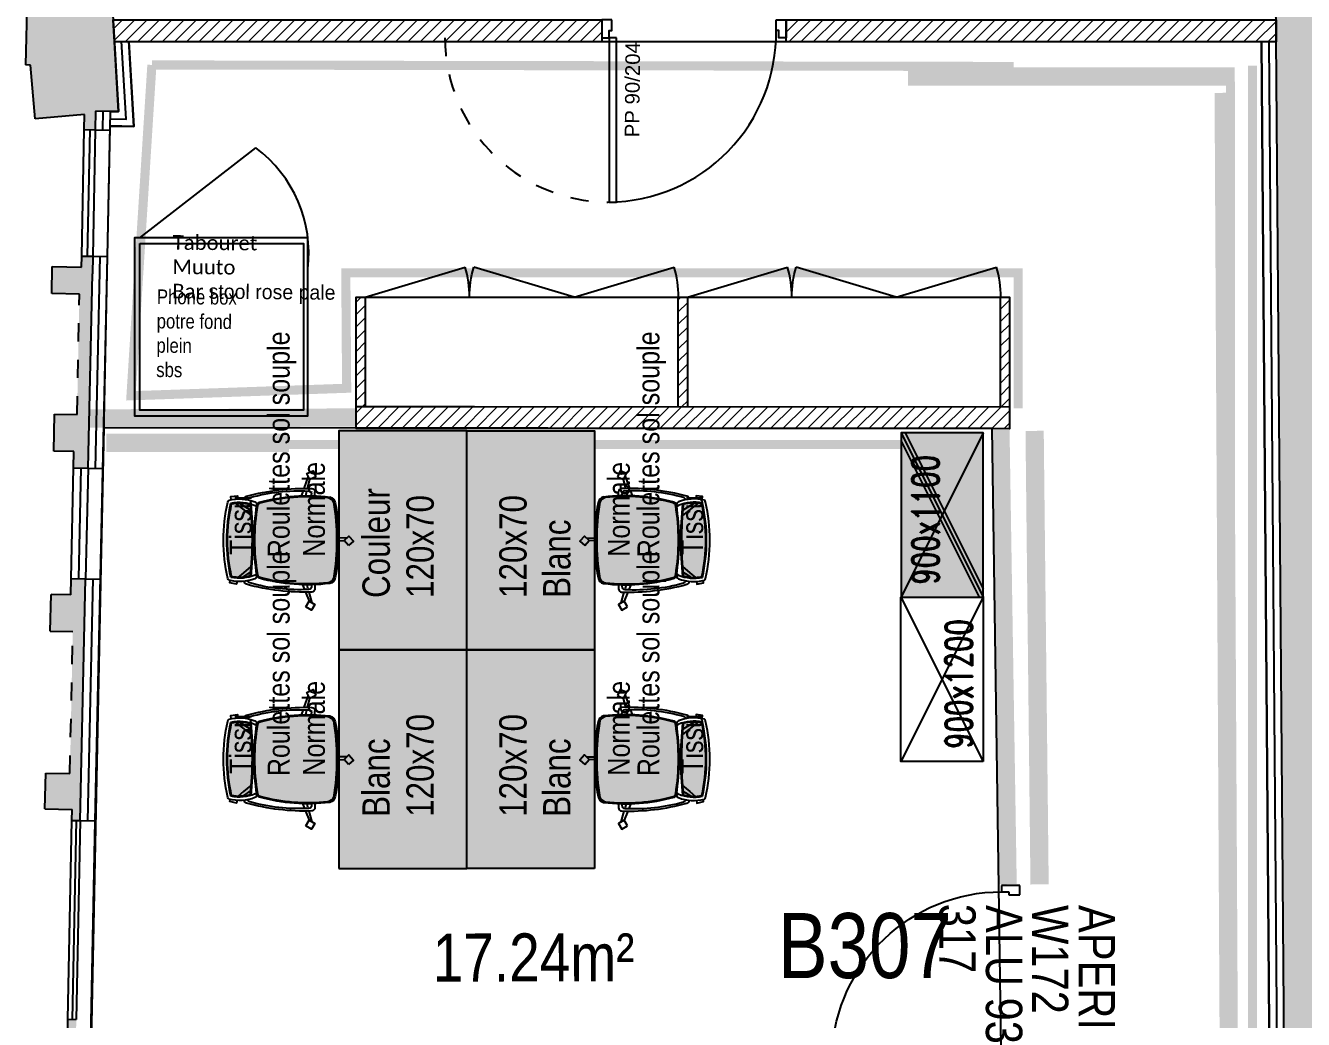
# Model space of a CAD drawing. Extents: x -27.9 to 24.1, y -8.6 to 57.6.
# Drawn here: x -15.96 to -8.96, y 49.27 to 54.72 of the extents above; entities that cross this region are included whole.
import ezdxf
from ezdxf.enums import TextEntityAlignment as Align

# ---------------------------------------------------------------- set-up
doc = ezdxf.new("R2010")
doc.units = 0
doc.header["$LTSCALE"] = 0.002
for name, pattern in [('AXES2', [28.575, 19.05, -3.175, 3.175, -3.175]), ('CACHE', [0.375, 0.25, -0.125]), ('CACHE2', [4.7625, 3.175, -1.5875]), ('CONTINU', [0]), ('HIDDEN', [9.525, 6.35, -3.175]), ('HIDDEN2', [0.1875, 0.125, -0.0625])]:
    doc.linetypes.add(name, pattern=pattern)
for name, color, linetype in [('01-FAC_CHASSIS EXI', 4, 'Continuous'), ('01-STR_MACONNERIE_HACH', 252, 'Continuous'), ('02-CL HACH PLATRE', 6, 'Continuous'), ('02-ISOLATION', 6, 'ISOLATION'), ('_ANNO-CONCEPT-T', 7, 'Continuous'), ('A-Etiq_Mob', 7, 'Continuous'), ('A-Etiquettes', 7, 'Continuous'), ('A-legende', 7, 'Continuous'), ('A-mobilier', 252, 'Continuous'), ('A-MobilierAQ', 7, 'Continuous'), ('A-num pièce', 1, 'Continuous')]:
    doc.layers.add(name, color=color, linetype=linetype)
for name, color, linetype, true_color in [('A-cote', 7, 'Continuous', 0x425746), ('A-MOQUETTE', 7, 'Continuous', 0xe0e9ff), ('A-projet', 7, 'Continuous', 0x5b6280), ('A-signalétique', 7, 'Continuous', 0x666666), ('A-vitré', 7, 'Continuous', 0x61becc), ('couleur siege', 1, 'Continuous', 0xff0000), ('Coupe', 1, 'Continuous', 0xff0000)]:
    doc.layers.add(name, color=color, linetype=linetype, true_color=true_color)
doc.layers.add('A-portes', color=7, linetype='Continuous', lineweight=25)
doc.styles.add('ROMAND', font='romand__.ttf', dxfattribs={"width": 0.7})
doc.styles.get("Standard").update_dxf_attribs({"font": 'ARIALN.TTF'})
doc.linetypes.add('ISOLATION', pattern='A,0.00254,-2.54,[134,ltypeshp.shx,S=2.54,R=0,X=-2.54,Y=0],-5.08,[134,ltypeshp.shx,S=2.54,R=180,X=2.54,Y=0],-2.54', length=10.16254)

# ---------------------------------------------------------------- blocks, each defined once
blk = doc.blocks.new('Poste127')
at = {"transparency": 33554582}
h = blk.add_hatch(color=256, dxfattribs=at)
h.dxf.hatch_style = 1
h.set_gradient(color1=(199, 200, 202), color2=(255, 246, 230), tint=1, name='CURVED')
h.paths.add_polyline_path([(0, 0.7), (0, 0), (1.2, 0), (1.2, 0.7)])
blk.add_lwpolyline([(0, 0.7), (0, 0), (1.2, 0), (1.2, 0.7)], close=True)
at = {"layer": 'A-Etiq_Mob'}
for tag, p in [('FINITION', (0.2839, 0.4213)), ('DIM', (0.2839, 0.1804))]:
    blk.add_attdef(tag, p, '', height=0.15, dxfattribs=at)
blk = doc.blocks.new('chaise')
at = {"layer": 'A-mobilier', "ltscale": 0.1, "true_color": 0xc7c8ca}
h = blk.add_hatch(color=9, dxfattribs=at)
h.dxf.hatch_style = 1
h.paths.add_polyline_path([(0.2715, 0.4556, 0.30076), (0.2358, 0.4895, 0.043342), (0.0082, 0.5092, 0.043342), (-0.2194, 0.4895, 0.300759), (-0.2552, 0.4556, 0.09791), (-0.2229, 0.027, 0.292085), (-0.2069, 0.0126, 0.040929), (0.0082, -0.005, 0.040929), (0.2232, 0.0126, 0.292085), (0.2392, 0.027, 0.09791)])
h.paths.add_polyline_path([(0.159, -0.0239, 0.015765), (0.0082, -0.0177, 0.016739), (-0.152, -0.0246), (-0.1896, -0.0691), (-0.2181, -0.1033, 0.040824), (-0.2135, -0.1418, 0.054873), (0.0082, -0.1666, 0.054873), (0.2298, -0.1418, 0.02252), (0.2331, -0.1206), (0.2189, -0.1014)])
h.paths.add_polyline_path([(0.1912, -0.0264, 0.003373), (0.159, -0.0239), (0.2189, -0.1014), (0.2331, -0.1206, 0.02535), (0.2346, -0.0966)])
h.paths.add_polyline_path([(0.2255, -0.0296, 0.0036), (0.1912, -0.0264), (0.2346, -0.0966, 0.0714)])
h.paths.add_polyline_path([(-0.152, -0.0246, 0.003505), (-0.1854, -0.0274), (-0.196, -0.0428), (-0.2174, -0.0745, 0.030269), (-0.2181, -0.1033), (-0.1896, -0.0691)])
h.paths.add_polyline_path([(-0.1854, -0.0274, 0.002494), (-0.2092, -0.0296, 0.048116), (-0.2174, -0.0745), (-0.196, -0.0428)], flags=17)
at = {"layer": 'A-mobilier'}
for p, q in [((0.0216, 0.5582), (0.0229, 0.5092)), ((0.004, 0.5092), (0.0064, 0.5428)), ((-0.3737, 0.3493), (-0.3075, 0.3301)), ((-0.3078, 0.3082), (-0.3629, 0.3302)), ((-0.2919, 0.3255), (-0.2834, 0.3231)), ((-0.2624, 0.3653), (-0.2871, 0.3653)), ((-0.2629, 0.3453), (-0.2718, 0.3453)), ((0.2787, 0.3653), (0.3035, 0.3653)), ((0.2793, 0.3453), (0.2882, 0.3453)), ((0.2794, 0.3097), (0.3086, 0.3167)), ((0.324, 0.3205), (0.3784, 0.3337)), ((0.3978, 0.3247), (0.3241, 0.2982)), ((0.3093, 0.2929), (0.2787, 0.2819)), ((-0.2416, -0.0656), (-0.2409, -0.0656)), ((-0.1896, -0.0691), (-0.2193, -0.1048)), ((-0.2174, -0.0745), (-0.196, -0.0428)), ((0.258, -0.0656), (0.2572, -0.0656)), ((0.2331, -0.1206), (0.2189, -0.1014))]:
    blk.add_line(p, q, dxfattribs=at)
at = {"layer": 'A-mobilier', "linetype": 'HIDDEN'}
for p, q in [((-0.2834, 0.3231), (-0.2632, 0.3171)), ((-0.2627, 0.2897), (-0.2927, 0.3021)), ((-0.196, -0.0428), (-0.1854, -0.0274)), ((-0.152, -0.0246), (-0.1896, -0.0691)), ((0.2189, -0.1014), (0.159, -0.0239)), ((0.1912, -0.0264), (0.2346, -0.0966))]:
    blk.add_line(p, q, dxfattribs=at)
at = {"layer": 'A-mobilier'}
for points in [[(-0.0236, 0.5701), (0.0064, 0.5428), (0.034, 0.572), (0.003, 0.5998)], [(-0.3982, 0.3102), (-0.3631, 0.331), (-0.3829, 0.3656), (-0.418, 0.3448)], [(0.3951, 0.3712), (0.3784, 0.3337), (0.4152, 0.3167), (0.4319, 0.3542)]]:
    blk.add_lwpolyline(points, close=True, dxfattribs=at)
for points in [[(-0.2428, -0.1092), (-0.2592, -0.1129), (-0.2503, -0.1525), (-0.2373, -0.1499)], [(0.2547, -0.145), (0.2745, -0.1474), (0.2795, -0.1069), (0.2594, -0.1049)]]:
    blk.add_lwpolyline(points, dxfattribs=at)
for centre, radius, start, end in [((-0.2117, 0.4455), 0.0447, 99.9272, 166.88346), ((-0.203, 0.4342), 0.0495, 115.9014, 169.32984), ((-0.0186, -0.6869), 1.1836, 88.70463, 100.02355), ((0.0082, -0.8109), 1.3202, 89.99999, 99.92701), ((0.0082, -0.8109), 1.3202, 80.07299, 90.00001), ((0.0349, -0.6869), 1.1836, 79.97645, 91.29537), ((0.2281, 0.4455), 0.0447, 13.11654, 80.0728), ((0.2193, 0.4342), 0.0495, 10.67016, 64.0986), ((0.8449, 0.323), 1.1081, 173.12775, 195.49585), ((0.8449, 0.323), 1.1031, 173.73867, 195.3268), ((-0.8286, 0.323), 1.1031, 344.6732, 6.26133), ((-0.8286, 0.323), 1.1081, 344.50415, 6.87225), ((1.0389, 0.3041), 1.3467, 178.21972, 195.28216), ((-0.2871, 0.3453), 0.02, 90, 178.21972), ((0.8419, 0.2723), 1.135, 177.27806, 195.5028), ((-0.2718, 0.3253), 0.02, 90, 177.27806), ((-0.8256, 0.2723), 1.135, 344.4972, 2.72194), ((-1.0226, 0.3041), 1.3467, 344.71784, 1.78028), ((0.2882, 0.3253), 0.02, 2.72194, 90), ((0.3035, 0.3453), 0.02, 1.78028, 90), ((-0.2071, -0.0076), 0.02, 80.75547, 159.0187), ((0.0196, -0.0945), 0.2428, 156.87025, 192.22581), ((-0.2036, 0.0323), 0.02, 195.49585, 260.6251), ((-0.1997, 0.0368), 0.02, 195.3268, 260.76651), ((0.0082, 1.3151), 1.3202, 260.6251, 270.00001), ((-0.1856, -0.0076), 0.02, 114.77846, 159.0187), ((0.0082, 1.3151), 1.3152, 260.76651, 270.00001), ((0.0082, 1.3151), 1.3152, 269.99999, 279.23349), ((0.0082, 1.3151), 1.3202, 269.99999, 279.3749), ((0.2019, -0.0076), 0.02, 20.9813, 65.22154), ((0.216, 0.0368), 0.02, 279.23349, 344.6732), ((-0.0032, -0.0945), 0.2428, 347.77419, 23.12975), ((0.2235, -0.0076), 0.02, 20.9813, 99.24453), ((0.22, 0.0323), 0.02, 279.3749, 344.50415), ((-0.2409, -0.0456), 0.02, 195.28216, 270), ((-0.2325, -0.0257), 0.02, 195.5028, 252.72935), ((0.0196, -0.0945), 0.2628, 159.0187, 193.9621), ((0.0196, -0.0945), 0.2378, 164.15559, 191.46034), ((0.0306, -2.412), 2.3994, 90.53628, 95.82876), ((0.0306, -2.412), 2.3944, 90.5374, 95.7482), ((-0.0143, -2.412), 2.3994, 84.17124, 89.46372), ((-0.0143, -2.412), 2.3944, 84.2518, 89.4626), ((-0.0032, -0.0945), 0.2378, 348.53966, 15.84441), ((-0.0032, -0.0945), 0.2628, 346.0379, 20.9813), ((0.2489, -0.0257), 0.02, 287.27065, 344.4972), ((0.2572, -0.0456), 0.02, 270, 344.71784), ((0.01, 0.8526), 1.0242, 257.15462, 269.89843), ((0.01, 0.8526), 1.0192, 257.33463, 269.89793), ((0.0064, 0.8526), 1.0192, 270.10207, 282.66537), ((0.0064, 0.8526), 1.0242, 270.10157, 282.84538), ((-0.2198, -0.1455), 0.02, 218.58905, 257.03355), ((0.01, 0.8526), 1.0442, 257.03355, 269.90038), ((0.0064, 0.8526), 1.0442, 270.09962, 282.96645), ((0.2362, -0.1455), 0.02, 282.96645, 321.41095)]:
    blk.add_arc(centre, radius, start, end, dxfattribs=at)
blk = doc.blocks.new('SiègeT1')
at = {"layer": 'couleur siege', "true_color": 0x8a6689}
for points in [[(-0.1936, 0.2235), (-0.0769, 0.2096), (0.0385, 0.2124), (0.1553, 0.2166), (0.1984, 0.2222), (0.2025, 0.2444), (0.2039, 0.282), (0.2012, 0.321), (0.1233, 0.3376), (0.0385, 0.3432), (-0.0227, 0.3446), (-0.0977, 0.3376), (-0.1492, 0.3307), (-0.1964, 0.3223), (-0.202, 0.3001), (-0.2006, 0.2653)], [(-0.2076, -0.2358), (-0.225, -0.2195), (-0.2335, -0.1968), (-0.2363, -0.14), (-0.2381, -0.076), (-0.2337, -0.0116), (-0.2278, 0.0448), (-0.218, 0.1023), (-0.2107, 0.1321), (-0.2013, 0.169), (-0.1966, 0.1769), (-0.184, 0.18), (-0.1205, 0.1883), (-0.0494, 0.1934), (0.0091, 0.1953), (0.0767, 0.1926), (0.1322, 0.1879), (0.1685, 0.1829), (0.1909, 0.1794), (0.1994, 0.1771), (0.2037, 0.1728), (0.2071, 0.1636), (0.2187, 0.1148), (0.2315, 0.0452), (0.2373, -0.0047), (0.2408, -0.0627), (0.2412, -0.1049), (0.2396, -0.159), (0.2364, -0.1973), (0.2345, -0.2097), (0.2289, -0.2196), (0.2221, -0.2289), (0.2135, -0.2344), (0.2067, -0.2363), (0.1752, -0.2419), (0.1139, -0.248), (0.0509, -0.2511), (-0.0505, -0.2518), (-0.1259, -0.2474), (-0.1911, -0.2375)]]:
    blk.add_hatch(color=8, dxfattribs=at).paths.add_polyline_path(points)
at = {"extrusion": (0, 0, -1), "xscale": 0.8999999999999986, "yscale": 0.8999999999999986, "zscale": -0.9, "rotation": 180}
blk.add_blockref('chaise', (0.0055, 0.195), dxfattribs=at)
at = {"layer": 'A-Etiq_Mob', "style": 'ROMAND', "width": 0.7}
for tag, p in [('FINITION', (-0.0791, 0.1775)), ('PIETEMENT', (-0.0914, -0.031)), ('ASSISE', (-0.0883, -0.2242)), ('COULEUR', (-0.1036, -0.4236))]:
    blk.add_attdef(tag, p, '', height=0.15, dxfattribs=at)
blk = doc.blocks.new('Poste127Couleur')
at = {"transparency": 33554582}
h = blk.add_hatch(color=256, dxfattribs=at)
h.dxf.hatch_style = 1
h.set_gradient(color1=(169, 83, 160), color2=(255, 246, 230), tint=1, name='CURVED')
h.paths.add_polyline_path([(0, 0.7029), (0, 0.0029), (1.2, 0.0029), (1.2, 0.7029)])
blk.add_lwpolyline([(0, 0.7), (0, 0), (1.2, 0), (1.2, 0.7)], close=True)
at = {"layer": 'A-Etiq_Mob'}
for tag, p in [('STRATIFIE', (0.2839, 0.4213)), ('DIM', (0.2839, 0.1804))]:
    blk.add_attdef(tag, p, '', height=0.15, dxfattribs=at)
blk = doc.blocks.new('PORTE-GA')
at = {"linetype": 'Continuous'}
blk.add_line((0, 0), (-0.288, 0.958), dxfattribs=at)
at = {"color": 0, "linetype": 'ByBlock'}
blk.add_arc((0, 0), 1, 89.9989, 106.7229, dxfattribs=at)
blk = doc.blocks.new('Xref-R3-2018-11')
at = {"layer": '01-STR_MACONNERIE_HACH'}
h = blk.add_hatch(color=256, dxfattribs=at)
h.dxf.hatch_style = 1
h.paths.add_polyline_path([(-13.1869, 40.3388), (-13.1909, 40.1386), (-13.0915, 40.1366), (-13.1074, 39.3384), (-13.2166, 39.3405), (-13.2205, 39.1443), (-13.0718, 39.1413), (-13.073, 39.081), (-13.0273, 39.0801), (-13.002, 40.353), (-13.0783, 40.3545), (-13.0786, 40.3367)])
h.paths.add_polyline_path([(-13.129, 43.7504), (-13.1329, 43.5541), (-12.9842, 43.5511), (-12.9854, 43.4908), (-12.9396, 43.4899), (-12.9103, 44.8154), (-12.9896, 44.817), (-12.9914, 44.7267), (-13.0997, 44.7288), (-13.1037, 44.5286), (-12.9808, 44.5262), (-12.9962, 43.7477)], flags=17)
h.paths.add_polyline_path([(-12.9315, 46.5846), (-12.9327, 46.5244), (-13.0927, 46.5276), (-13.0957, 46.3787), (-12.944, 46.3757), (-12.9571, 45.7161), (-13.08, 45.7186), (-13.084, 45.5158), (-12.9757, 45.5136), (-12.9775, 45.4232), (-12.897, 45.4216), (-12.8734, 46.4868), (-12.8715, 46.5834)], flags=17)
h.paths.add_polyline_path([(-12.9638, 42.1255), (-12.9648, 42.2255), (-12.9613, 42.4001), (-13.007, 42.401), (-13.0083, 42.3391), (-13.1569, 42.342), (-13.1613, 42.1247), (-13.0521, 42.1225), (-13.0679, 41.3266), (-13.1673, 41.3285), (-13.1713, 41.1257), (-13.063, 41.1236), (-13.0633, 41.1064), (-12.987, 41.1049), (-12.9667, 42.1254)])
h.paths.add_polyline_path([(-12.7309, 47.3763), (-12.7609, 47.9057), (-12.7739, 50.1556), (-6.404, 50.1923), (-6.3918, 48.0824), (-6.3871, 48.0824), (-6.2995, 36.8936), (-6.4277, 36.8961), (-6.4269, 36.3737), (-6.3269, 36.3739), (-6.3261, 35.8698), (-5.7451, 35.8657), (-5.738, 36.8645), (-5.7886, 36.8655), (-5.8621, 50.7197), (-13.1704, 50.6776), (-13.2395, 47.6321), (-13.2118, 47.6311), (-13.1861, 47.3368), (-12.9161, 47.3604), (-12.9177, 47.2778), (-12.8577, 47.2766), (-12.8557, 47.3788)])
at = {"layer": '02-CL HACH PLATRE', "lineweight": 13, "transparency": 33554687}
h = blk.add_hatch(dxfattribs=at)
h.set_pattern_fill('ANSI31', color=256, scale=0.015)
h.paths.add_polyline_path([(-10.6176, 47.88), (-12.7595, 47.88), (-12.7526, 47.7594), (-10.6192, 47.7591)])
h.paths.add_polyline_path([(-10.0807, 47.88), (-10.6176, 47.88), (-10.6192, 47.7591), (-10.0807, 47.759)])
h = blk.add_hatch(dxfattribs=at)
h.set_pattern_fill('ANSI31', color=256, scale=0.015)
h.paths.add_polyline_path([(-6.3855, 47.88), (-9.0707, 47.88), (-9.0707, 47.78), (-9.0707, 47.759), (-6.3846, 47.759)])
h = blk.add_hatch(dxfattribs=at)
h.set_pattern_fill('ANSI31', color=256, scale=0.015)
h.paths.add_polyline_path([(-7.8463, 46.3594), (-7.8968, 46.3594), (-7.8963, 45.7582), (-7.8463, 45.7582)])
h.paths.add_polyline_path([(-11.3773, 46.3594), (-11.4273, 46.3594), (-11.4273, 45.7594), (-11.3773, 45.7594)])
h = blk.add_hatch(dxfattribs=at)
h.set_pattern_fill('ANSI31', color=256, scale=0.015)
h.paths.add_polyline_path([(-9.6121, 46.3594), (-9.6621, 46.3594), (-9.6621, 45.7589), (-9.6121, 45.7589)])
h = blk.add_hatch(dxfattribs=at)
h.set_pattern_fill('ANSI31', color=256, scale=0.015)
h.paths.add_polyline_path([(-7.8463, 45.7582), (-10.6447, 45.7593), (-10.6462, 45.6392), (-7.8463, 45.6382)])
h.paths.add_polyline_path([(-10.6447, 45.7593), (-10.7789, 45.7594), (-11.4273, 45.7594), (-11.4273, 45.6394), (-10.6462, 45.6392)])
for p, q in [((-13.1704, 50.6776), (-13.2395, 47.6321)), ((-6.2995, 36.8936), (-6.3871, 48.0824)), ((-13.2118, 47.6311), (-13.2395, 47.6321)), ((-13.1861, 47.3368), (-13.2118, 47.6311)), ((-12.9161, 47.3604), (-13.1861, 47.3368)), ((-12.9177, 47.2778), (-12.9161, 47.3604)), ((-12.8557, 47.3788), (-12.8577, 47.2766)), ((-12.7309, 47.3763), (-12.8557, 47.3788)), ((-12.9327, 46.5244), (-12.9315, 46.5846)), ((-13.0957, 46.3787), (-13.0927, 46.5276)), ((-13.0927, 46.5276), (-12.9327, 46.5244)), ((-12.944, 46.3757), (-13.0957, 46.3787))]:
    blk.add_line(p, q)
at = {"linetype": 'Continuous'}
blk.add_line((-11.3773, 46.3594), (-7.8968, 46.3594), dxfattribs=at)
for points in [[(-12.7609, 47.9057), (-12.7309, 47.3763)], [(-12.9177, 47.2778), (-12.8577, 47.2766)], [(-12.9315, 46.5846), (-12.8715, 46.5834)], [(-12.8715, 46.5834), (-12.8734, 46.4868)], [(-12.897, 45.4216), (-12.8734, 46.4868)], [(-13.084, 45.5158), (-13.08, 45.7186)], [(-13.08, 45.7186), (-12.9571, 45.7161)], [(-12.9757, 45.5136), (-13.084, 45.5158)], [(-12.9775, 45.4232), (-12.9757, 45.5136)], [(-12.9775, 45.4232), (-12.897, 45.4216)], [(-12.9914, 44.7267), (-12.9896, 44.817)], [(-12.9896, 44.817), (-12.9103, 44.8154)], [(-12.9396, 43.4899), (-12.9103, 44.8154)], [(-13.1037, 44.5286), (-13.0997, 44.7288)], [(-12.9914, 44.7267), (-13.0997, 44.7288)], [(-13.1037, 44.5286), (-12.9808, 44.5262)], [(-13.1329, 43.5541), (-13.129, 43.7504)], [(-13.129, 43.7504), (-12.9962, 43.7477)], [(-13.1329, 43.5541), (-12.9842, 43.5511)], [(-12.9854, 43.4908), (-12.9842, 43.5511)], [(-12.9854, 43.4908), (-12.9396, 43.4899)], [(-13.0083, 42.3391), (-13.007, 42.401)], [(-13.007, 42.401), (-12.9613, 42.4001)]]:
    blk.add_lwpolyline(points)
at = {"linetype": 'CONTINU'}
for points in [[(-12.7595, 47.88), (-10.0807, 47.88), (-10.0807, 47.759), (-12.7526, 47.7594)], [(-10.0257, 47.88), (-10.0807, 47.88), (-10.0807, 47.78), (-10.0407, 47.78), (-10.0407, 47.82), (-10.0257, 47.82), (-10.0257, 47.88)], [(-9.1257, 47.88), (-9.0707, 47.88), (-9.0707, 47.78), (-9.1107, 47.78), (-9.1107, 47.82), (-9.1257, 47.82), (-9.1257, 47.88)], [(-9.0707, 47.88), (-6.3846, 47.88), (-6.3846, 47.759), (-9.0707, 47.759)], [(-10.0007, 47.78), (-10.0407, 47.78), (-10.0407, 46.88), (-10.0007, 46.88)]]:
    blk.add_lwpolyline(points, close=True, dxfattribs=at)
at = {"linetype": 'CACHE2'}
for points in [[(-12.9571, 45.7161), (-12.944, 46.3757)], [(-12.9962, 43.7477), (-12.9808, 44.5262)]]:
    blk.add_lwpolyline(points, dxfattribs=at)
at = {"linetype": 'Continuous', "elevation": 0}
blk.add_lwpolyline([(-11.4273, 45.7594), (-11.4273, 46.3594), (-11.3773, 46.3594), (-11.3773, 45.7594)], dxfattribs=at)
at = {"linetype": 'Continuous'}
for points in [[(-9.6621, 45.7594), (-9.6621, 46.3594), (-9.6121, 46.3594), (-9.6121, 45.7594)], [(-7.8963, 45.7582), (-7.8963, 46.3594), (-7.8463, 46.3594), (-7.8463, 45.7582)]]:
    blk.add_lwpolyline(points, dxfattribs=at)
blk.add_lwpolyline([(-10.7789, 45.7594), (-7.8463, 45.7582), (-7.8463, 45.6382), (-11.4273, 45.6394), (-11.4273, 45.7594)], close=True, dxfattribs=at)
at = {"linetype": 'HIDDEN2', "ltscale": 1.2}
blk.add_arc((-10.0407, 47.78), 0.9, 180, 272.54732, dxfattribs=at)
at = {"linetype": 'CONTINU'}
blk.add_arc((-10.0514, 47.8058), 0.9259, 270.66487, 0.8794, dxfattribs=at)
at = {"layer": '01-FAC_CHASSIS EXI', "linetype": 'CONTINU'}
for p, q in [((-12.8877, 47.2772), (-12.9015, 46.584)), ((-12.9372, 45.4224), (-12.95, 44.8162)), ((-12.9625, 43.4904), (-12.9842, 42.4006))]:
    blk.add_line(p, q, dxfattribs=at)
at = {"layer": '01-FAC_CHASSIS EXI'}
for points in [[(-12.9315, 46.5846), (-12.9177, 47.2778)], [(-12.8577, 47.2766), (-12.8715, 46.5834)], [(-12.9896, 44.817), (-12.9775, 45.4232)], [(-12.897, 45.4216), (-12.9103, 44.8154)], [(-13.007, 42.401), (-12.9854, 43.4908)], [(-12.9396, 43.4899), (-12.9613, 42.4001)]]:
    blk.add_lwpolyline(points, dxfattribs=at)
at = {"layer": '02-ISOLATION', "linetype": 'CONTINU'}
for points in [[(-12.7773, 47.2972), (-12.6462, 47.2946), (-12.6727, 47.7639)], [(-12.7757, 47.3772), (-12.7309, 47.3763), (-12.7526, 47.7594)], [(-6.4646, 47.759), (-6.3802, 36.9752), (-6.5078, 36.9777), (-6.5068, 36.2936), (-6.4068, 36.2938), (-6.4061, 35.8697), (-6.3985, 31.0457), (-6.3955, 29.1357), (-6.3819, 20.548)], [(-12.7757, 47.3772), (-12.7915, 46.5817), (-12.8596, 43.4882), (-12.9473, 39.0785), (-12.9867, 37.0963)], [(-12.8577, 47.2766), (-12.7777, 47.275)], [(-12.8715, 46.5834), (-12.7915, 46.5818)], [(-12.8971, 45.4216), (-12.8157, 45.4199)], [(-12.9104, 44.8154), (-12.8305, 44.8137)], [(-12.9396, 43.4899), (-12.8596, 43.4881)]]:
    blk.add_lwpolyline(points, dxfattribs=at)
at = {"layer": '02-ISOLATION', "linetype": 'ISOLATION', "ltscale": 0.004}
for points in [[(-12.7765, 47.3372), (-12.6885, 47.3355), (-12.7127, 47.7616)], [(-6.4246, 47.7587), (-6.3398, 36.9344), (-6.4678, 36.9369), (-6.4668, 36.3337), (-6.3668, 36.3338), (-6.3661, 35.8698)], [(-12.8157, 47.378), (-12.8177, 47.2758)], [(-12.8315, 46.5826), (-12.8315, 46.5825), (-12.8571, 45.4208)], [(-12.8704, 44.8146), (-12.8996, 43.4891), (-12.8996, 43.489)]]:
    blk.add_lwpolyline(points, dxfattribs=at)
at = {"linetype": 'Continuous'}
for p, xscale, yscale, zscale, rotation in [((-11.3788, 46.3589), 0.5727536296265879, 0.5727536296265879, 0.5727536296265879, 269.9661499140179), ((-10.2333, 46.3589), -0.5727536296265879, 0.5727536296265883, 0.5727536296265883, 90.03385008598207), ((-10.2333, 46.3589), 0.5727536296265879, 0.5727536296265879, 0.5727536296265879, 269.9661499140179), ((-9.6121, 46.3589), 0.5727536296265879, 0.5727536296265879, 0.5727536296265879, 269.9661499140179), ((-8.4666, 46.3589), -0.5727536296265879, 0.5727536296265883, 0.5727536296265883, 90.03385008598207), ((-8.4666, 46.3589), 0.5727536296265879, 0.5727536296265879, 0.5727536296265879, 269.9661499140179)]:
    blk.add_blockref('PORTE-GA', p, dxfattribs=dict(at, xscale=xscale, yscale=yscale, zscale=zscale, rotation=rotation))
at = {"insert": (-9.9555, 47.2355), "char_height": 0.08, "width": 1.472401, "attachment_point": 1, "rotation": 89.50124}
blk.add_mtext('{\\fArial|b0|i0|c0|p34;PP 90/204}', dxfattribs=at)
blk = doc.blocks.new('A$C2ECA2C73')
at = {"layer": 'Coupe', "color": 116, "linetype": 'Continuous', "true_color": 0x136734}
blk.add_line((-3.6645, 7.7446), (-3.0289, 8.2382), dxfattribs=at)
for points in [[(-2.7436, 7.7446), (-3.6936, 7.7446), (-3.6936, 6.7696), (-2.7436, 6.7696)], [(-3.6645, 7.7134), (-2.7666, 7.7134), (-2.7666, 6.7994), (-3.6645, 6.7994)]]:
    blk.add_lwpolyline(points, close=True, dxfattribs=at)
blk.add_arc((-3.4605, 7.6594), 0.7219, 353.227, 53.28784, dxfattribs=at)
at = {"layer": '_ANNO-CONCEPT-T', "insert": (-3.4842, 7.7595), "char_height": 0.08, "width": 1.472401, "attachment_point": 1, "rotation": 359.50124}
blk.add_mtext('{\\fCalibri|b0|i0|c0|p34;Tabouret\\PMuuto\\PBar \\fMangal|b0|i0|c0|p2;stool rose pale}', dxfattribs=at)
at = {"layer": 'Coupe', "color": 116, "linetype": 'Continuous', "true_color": 0x136734, "insert": (-3.5706, 7.4617), "char_height": 0.08, "attachment_point": 1, "rotation": 359.50124}
blk.add_mtext_dynamic_manual_height_columns('\\pt1.52;Phone box\\Ppotre fond \\Pplein\\Psbs ', width=3.027356, gutter_width=12.5, heights=[0.5128], dxfattribs=at)
blk = doc.blocks.new('armoire90Réhausse')
at = {"true_color": 0xfdedc9}
h = blk.add_hatch(color=254, dxfattribs=at)
h.dxf.hatch_style = 1
h.paths.add_polyline_path([(0, 0.45), (0, 0), (0.9, 0), (0.9, 0.45)])
blk.add_lwpolyline([(0, 0.45), (0, 0), (0.9, 0), (0.9, 0.45)], close=True)
for points in [[(0.9, 0), (0, 0.45)], [(0.9, 0.45), (0, 0)], [(0.8553, 0.45), (0, 0.0224)], [(0.9, 0.4276), (0.0447, 0)]]:
    blk.add_lwpolyline(points)
at = {"layer": 'A-Etiq_Mob', "style": 'ROMAND', "width": 0.7}
for tag, p in [('DIMENSION', (0.0684, 0.2418)), ('FINITION', (0.0684, 0.0013)), ('PORTES', (0.0684, -0.2391))]:
    blk.add_attdef(tag, p, '', height=0.15, dxfattribs=at)
blk = doc.blocks.new('armoire90')
blk.add_lwpolyline([(0, 0.45), (0, 0), (0.9, 0), (0.9, 0.45)], close=True)
for points in [[(0.9, 0), (0, 0.45)], [(0.9, 0.45), (0, 0)]]:
    blk.add_lwpolyline(points)
at = {"layer": 'A-Etiq_Mob', "style": 'ROMAND', "width": 0.7}
for tag, p in [('DIMENSION', (0.0684, 0.2418)), ('FINITION', (0.0684, 0.0013)), ('PORTES', (0.0684, -0.2391))]:
    blk.add_attdef(tag, p, '', height=0.15, dxfattribs=at)
blk = doc.blocks.new('P_93100')
for p, q in [((0.425, 0.93), (0.465, 0.93)), ((0.425, 0), (0.425, 0.93)), ((0.465, 0), (0.465, 0.93)), ((-0.5, -0.1), (-0.5, 0)), ((-0.5, 0), (-0.465, 0)), ((-0.465, 0), (-0.465, -0.04)), ((0.425, 0), (0.465, 0)), ((0.465, 0), (0.465, -0.04)), ((0.5, 0), (0.465, 0)), ((0.5, -0.1), (0.5, 0)), ((-0.465, -0.04), (-0.45, -0.04)), ((-0.45, -0.04), (-0.45, -0.1)), ((0.465, -0.04), (0.45, -0.04)), ((0.45, -0.04), (0.45, -0.1)), ((-0.45, -0.1), (-0.5, -0.1)), ((0.45, -0.1), (0.5, -0.1))]:
    blk.add_line(p, q)
blk.add_arc((0.465, 0), 0.9309, 92.46282, 180)

msp = doc.modelspace()

# ---------------------------------------------------------------- linework, layer by layer
at = {"ltscale": 0.01}
msp.add_lwpolyline([(-9.2311, 43.1627), (-9.2322, 43.8441), (-9.1046, 43.8443), (-9.189, 54.6275), (-15.3969, 54.6285), (-15.3706, 54.1638), (-15.5018, 54.1665), (-15.7111, 43.9654), (-15.3813, 43.9553), (-15.3832, 43.8945), (-10.4322, 43.7423), (-10.4322, 43.1099)], dxfattribs=at)
at = {"layer": 'A-Etiquettes', "color": 1, "true_color": 0xff0000, "const_width": 0.1}
msp.add_lwpolyline([(-15.5203, 52.4303), (-14.5203, 52.4303)], dxfattribs=at)
at = {"layer": 'A-legende', "linetype": 'CACHE', "ltscale": 5, "const_width": 0.05}
for points in [[(-15.2714, 54.501), (-15.3859, 52.6877), (-14.2039, 52.7289), (-14.2085, 53.3612), (-10.5233, 53.3612), (-10.5233, 52.6184)], [(-10.5487, 54.4927), (-15.2714, 54.501)]]:
    msp.add_lwpolyline(points, dxfattribs=at)
at = {"layer": 'A-legende', "color": 151, "linetype": 'CACHE', "ltscale": 5, "true_color": 0xa4b6e5, "const_width": 0.05}
msp.add_lwpolyline([(-9.2384, 27.4748), (-9.2384, 54.4969)], dxfattribs=at)
at = {"layer": 'A-legende', "color": 39, "linetype": 'CACHE2', "ltscale": 0.5, "true_color": 0x663d19, "const_width": 0.05}
msp.add_lwpolyline([(-9.3588, 27.3864), (-9.3588, 54.4085)], dxfattribs=at)
at = {"layer": 'A-legende', "color": 205, "linetype": 'CACHE', "ltscale": 5, "true_color": 0x8546b9, "const_width": 0.05}
msp.add_lwpolyline([(-15.4201, 52.4205), (-10.8809, 52.4205)], dxfattribs=at)
at = {"layer": 'A-MOQUETTE'}
msp.add_lwpolyline([(-10.6652, 52.5083), (-15.5357, 52.5128), (-15.6675, 46.3454), (-10.5761, 46.3528)], close=True, dxfattribs=at)
at = {"layer": 'A-projet', "const_width": 0.1}
msp.add_lwpolyline([(-14.1512, 52.5685), (-15.6189, 52.5635)], dxfattribs=at)
at = {"layer": 'A-signalétique', "color": 1, "linetype": 'AXES2', "ltscale": 0.1, "true_color": 0xff0000, "const_width": 0.1}
msp.add_lwpolyline([(-9.3372, 54.4374), (-11.1267, 54.4374)], dxfattribs=at)
at = {"layer": 'A-signalétique', "color": 253, "linetype": 'AXES2', "ltscale": 0.1, "true_color": 0x999999, "const_width": 0.1}
msp.add_lwpolyline([(-9.3967, 54.3482), (-9.2528, 27.4025)], dxfattribs=at)
at = {"layer": 'A-signalétique', "color": 1, "linetype": 'CACHE', "ltscale": 5, "true_color": 0xff0000, "const_width": 0.1}
msp.add_lwpolyline([(-10.4058, 50.0094), (-10.433, 52.4954)], dxfattribs=at)
at = {"layer": 'A-vitré', "const_width": 0.1}
msp.add_lwpolyline([(-10.581, 50.0108), (-10.6205, 52.5073)], dxfattribs=at)

# ---------------------------------------------------------------- block references
at = {"ltscale": 0.01}
msp.add_blockref('Xref-R3-2018-11', (-2.7244, 6.8691), dxfattribs=at)
at = {"layer": 'A-mobilier', "ltscale": 0.01}
msp.add_blockref('A$C2ECA2C73', (-11.673, 45.8089), dxfattribs=at)
at = {"layer": 'A-mobilier'}
ref = msp.add_blockref('SiègeT1', (-14.5116, 51.8939), dxfattribs=dict(at, rotation=90.00000000000006))
ref.add_attrib('FINITION', 'Tissu', dxfattribs={"layer": 'A-Etiq_Mob', "height": 0.12, "rotation": 90}).set_placement((-14.6891, 51.8148), align=Align.BOTTOM_LEFT)
ref.add_attrib('ASSISE', 'Normale', dxfattribs={"layer": 'A-Etiq_Mob', "height": 0.12, "rotation": 90}).set_placement((-14.2873, 51.8056), align=Align.BOTTOM_LEFT)
ref.add_attrib('PIETEMENT', 'Roulettes sol souple', dxfattribs={"layer": 'A-Etiq_Mob', "height": 0.12, "rotation": 90}).set_placement((-14.4806, 51.8026), align=Align.BOTTOM_LEFT)
ref = msp.add_blockref('SiègeT1', (-12.5802, 51.8939), dxfattribs=dict(at, xscale=-1, rotation=270.0000000000002))
ref.add_attrib('FINITION', 'Tissu', dxfattribs={"layer": 'A-Etiq_Mob', "height": 0.12, "rotation": 90}).set_placement((-12.2141, 51.8148), align=Align.BOTTOM_LEFT)
ref.add_attrib('ASSISE', 'Normale', dxfattribs={"layer": 'A-Etiq_Mob', "height": 0.12, "rotation": 90}).set_placement((-12.6158, 51.8056), align=Align.BOTTOM_LEFT)
ref.add_attrib('PIETEMENT', 'Roulettes sol souple', dxfattribs={"layer": 'A-Etiq_Mob', "height": 0.12, "rotation": 90}).set_placement((-12.4539, 51.8026), align=Align.BOTTOM_LEFT)
at = {"layer": 'A-mobilier', "ltscale": 0.1, "rotation": 90.00000000000006}
msp.add_blockref('Poste127Couleur', (-13.5459, 51.2958), dxfattribs=at).add_auto_attribs({'STRATIFIE': 'Couleur', 'DIM': '120x70'})
at = {"layer": 'A-mobilier', "ltscale": 0.1}
ref = msp.add_blockref('Poste127', (-13.5459, 51.2958), dxfattribs=dict(at, xscale=-1, rotation=270.0000000000002))
ref.add_attrib('STRATIFIE', 'Blanc', (-12.977, 51.5797), dxfattribs={"layer": 'A-Etiq_Mob', "ltscale": 0.1, "height": 0.15, "rotation": 90})
ref.add_attrib('DIM', '120x70', (-13.2175, 51.5797), dxfattribs={"layer": 'A-Etiq_Mob', "ltscale": 0.1, "height": 0.15, "rotation": 90})
at = {"layer": 'A-mobilier'}
ref = msp.add_blockref('SiègeT1', (-14.5116, 50.6939), dxfattribs=dict(at, rotation=90.00000000000006))
ref.add_attrib('FINITION', 'Tissu', dxfattribs={"layer": 'A-Etiq_Mob', "height": 0.12, "rotation": 90}).set_placement((-14.6891, 50.6148), align=Align.BOTTOM_LEFT)
ref.add_attrib('ASSISE', 'Normale', dxfattribs={"layer": 'A-Etiq_Mob', "height": 0.12, "rotation": 90}).set_placement((-14.2873, 50.6056), align=Align.BOTTOM_LEFT)
ref.add_attrib('PIETEMENT', 'Roulettes sol souple', dxfattribs={"layer": 'A-Etiq_Mob', "height": 0.12, "rotation": 90}).set_placement((-14.4806, 50.6026), align=Align.BOTTOM_LEFT)
ref = msp.add_blockref('SiègeT1', (-12.5802, 50.6939), dxfattribs=dict(at, xscale=-1, rotation=270.0000000000002))
ref.add_attrib('FINITION', 'Tissu', dxfattribs={"layer": 'A-Etiq_Mob', "height": 0.12, "rotation": 90}).set_placement((-12.2141, 50.6148), align=Align.BOTTOM_LEFT)
ref.add_attrib('ASSISE', 'Normale', dxfattribs={"layer": 'A-Etiq_Mob', "height": 0.12, "rotation": 90}).set_placement((-12.6158, 50.6056), align=Align.BOTTOM_LEFT)
ref.add_attrib('PIETEMENT', 'Roulettes sol souple', dxfattribs={"layer": 'A-Etiq_Mob', "height": 0.12, "rotation": 90}).set_placement((-12.4539, 50.6026), align=Align.BOTTOM_LEFT)
at = {"layer": 'A-mobilier', "ltscale": 0.1}
ref = msp.add_blockref('Poste127', (-13.5459, 50.0958), dxfattribs=dict(at, rotation=90.00000000000006))
ref.add_attrib('STRATIFIE', 'Blanc', (-13.9672, 50.3797), dxfattribs={"layer": 'A-Etiq_Mob', "ltscale": 0.1, "height": 0.15, "rotation": 90})
ref.add_attrib('DIM', '120x70', (-13.7262, 50.3797), dxfattribs={"layer": 'A-Etiq_Mob', "ltscale": 0.1, "height": 0.15, "rotation": 90})
ref = msp.add_blockref('Poste127', (-13.5459, 50.0958), dxfattribs=dict(at, xscale=-1, rotation=270.0000000000002))
ref.add_attrib('STRATIFIE', 'Blanc', (-12.977, 50.3797), dxfattribs={"layer": 'A-Etiq_Mob', "ltscale": 0.1, "height": 0.15, "rotation": 90})
ref.add_attrib('DIM', '120x70', (-13.2175, 50.3797), dxfattribs={"layer": 'A-Etiq_Mob', "ltscale": 0.1, "height": 0.15, "rotation": 90})
at = {"layer": 'A-MobilierAQ', "ltscale": 0.1, "rotation": 90}
msp.add_blockref('armoire90Réhausse', (-10.7142, 51.5839), dxfattribs=at).add_auto_attribs({'DIMENSION': '900x1100'})
at = {"layer": 'A-MobilierAQ', "ltscale": 0.1}
ref = msp.add_blockref('armoire90', (-11.1658, 50.6839), dxfattribs=dict(at, xscale=-1, rotation=270))
ref.add_attrib('DIMENSION', '900x1200', (-10.774, 50.7523), dxfattribs={"layer": 'A-Etiq_Mob', "ltscale": 0.1, "height": 0.15, "rotation": 90, "style": 'ROMAND', "width": 0.7})
at = {"layer": 'A-portes', "ltscale": 0.01}
ref = msp.add_blockref('P_93100', (-10.6138, 49.5029), dxfattribs=dict(at, xscale=-1, rotation=90))
ref.add_attrib('N°', '317', (-10.9557, 49.9034), dxfattribs={"layer": '0', "ltscale": 6, "height": 0.19924, "rotation": 270})
ref.add_attrib('NATURE/DIM', 'ALU 93', (-10.7, 49.8964), dxfattribs={"layer": 'A-Etiquettes', "ltscale": 6, "height": 0.19924, "rotation": 270})
ref.add_attrib('FINITION', 'W172', (-10.4478, 49.8964), dxfattribs={"layer": 'A-Etiquettes', "ltscale": 6, "height": 0.19924, "rotation": 270})
ref.add_attrib('FERMETURE', 'APERIO', (-10.1915, 49.8964), dxfattribs={"layer": 'A-Etiquettes', "ltscale": 6, "height": 0.19924, "rotation": 270})

# ---------------------------------------------------------------- texts
at = {"layer": 'A-cote', "color": 30, "insert": (-13.7328, 49.74), "char_height": 0.26331, "attachment_point": 1, "rotation": 0.07922}
msp.add_mtext_dynamic_manual_height_columns('17.24m²', width=1.219524, gutter_width=12.5, heights=[0], dxfattribs=at)
at = {"layer": 'A-num pièce', "ltscale": 0.1, "insert": (-11.8401, 49.8524), "char_height": 0.3565, "attachment_point": 1}
msp.add_mtext_dynamic_manual_height_columns('B307', width=1.298453, gutter_width=12.5, heights=[0], dxfattribs=at)

doc.saveas('drawing.dxf')
